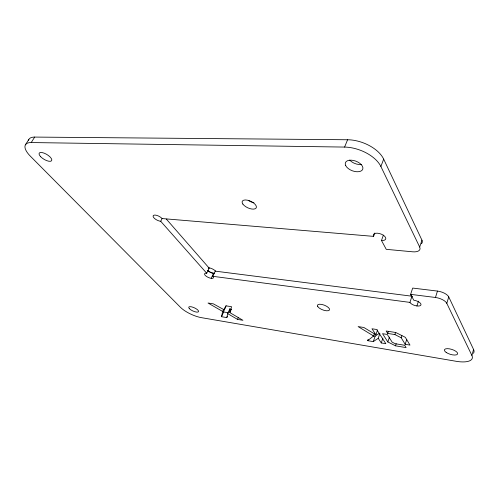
<?xml version="1.0" encoding="UTF-8"?>
<svg xmlns="http://www.w3.org/2000/svg" width="499" height="499" viewBox="0 0 499 499"><rect width="100%" height="100%" fill="white"/><g stroke="black" fill="none" stroke-linecap="round" stroke-linejoin="round"><path stroke-width="0.75" d="M227.407 316.235L226.808 317.595L221.531 316.709L222.654 311.445L223.564 309.386M221.531 316.709L223.627 311.975L224.494 307.97M226.808 317.595L227.725 313.659L229.839 308.844L231.137 309.611M229.209 311.501L229.839 308.844M421.331 243.768A10.423 5.09 17.6 0 0 421.961 240.2L383.675 159.137A28.836 16.261 20.5 0 0 347.585 139.751L34.674 137.082L31.231 142.552A22.698 8.764 30.9 0 0 30.445 156.274L180.501 307.353A16.841 5.47 24.5 0 0 201.502 317.67L456.211 361.301A21.613 8.046 17.2 0 0 471.898 355.456L473.57 349.475L448.751 296.924A9.543 4.117 16.9 0 0 437.461 291.079L412.679 288.073L410.615 294.354L413.79 300.223A5.894 2.464 17.9 0 1 420.8 303.804A5.894 2.464 17.9 0 1 416.946 305.968A5.894 2.464 17.9 0 1 409.935 302.394L212.873 276.309A4.853 1.79 24.6 0 1 211.239 278.33A4.853 1.79 24.6 0 1 205.133 275.273A4.853 1.79 24.6 0 1 206.729 273.24L209.125 268.075L166.342 219.086M227.725 313.659L237.518 319.385L242.944 320.296L229.846 312.617L231.573 306.717L226.053 305.85L224.238 309.842L213.366 303.86L208.021 303.018L222.654 311.445M471.898 355.456L446.798 303.342L448.751 296.924M410.615 294.354L435.459 297.485L437.461 291.079M416.896 305.962L418.449 301.153M405.176 344.304L401.196 337.767L394.89 334.573L387.704 333.432L386.17 330.999L395.807 332.515L405.325 337.33L409.978 345.096L405.176 344.304L406.766 339.364M401.196 337.767L401.895 335.627M395.507 345.826L406.105 347.603L404.689 345.277L395.22 343.711L392.145 342.158L387.274 334.449L382.546 333.694L387.842 341.965L395.507 345.826L396.187 343.742M409.935 302.394L411.956 296.213L215.244 271.144L212.873 276.309M394.89 334.573L395.595 332.434M383.394 235.154L381.473 240.487L386.257 249.332L412.729 251.808A10.473 5.027 17.7 0 0 419.684 247.049L421.961 240.2M387.842 341.965L389.463 337.099M387.704 333.432L388.415 331.311M377.581 329.901L375.915 334.773L371.986 328.772L376.676 329.508L385.852 343.699L381.261 342.932L382.883 338.122M368.137 339.308L367.669 340.667L373.296 341.603L378.223 338.303L379.87 333.457M373.296 341.603L375.167 336.139L379.49 333.189M367.669 340.667L373.614 335.983L374.331 333.906M206.729 273.24L160.722 221.288A5.402 2.164 27 0 1 153.91 217.832A5.402 2.164 27 0 1 155.264 215.094A5.402 2.164 27 0 1 162.075 218.55L373.595 236.376L374.811 233.045M419.684 247.049L380.887 166.51L383.675 159.137M31.231 142.552L344.591 147.08L347.585 139.751M237.518 319.385L238.403 317.32M229.846 312.617L231.355 309.155M224.238 309.842L226.072 305.694M211.239 278.33L213.597 273.196M160.722 221.288L162.113 218.562M25.418 144.835L28.836 139.427M373.059 335.796L375.167 336.139M223.627 311.975L228.143 312.711M375.915 334.773L363.852 327.494L358.107 326.589L373.614 335.983M378.223 338.303L381.261 342.932M28.431 140.543A22.617 8.888 31 0 1 34.674 137.082M473.57 349.475A21.538 8.159 17 0 1 473.426 353.329M214.302 273.246A4.84 1.815 24.7 0 1 207.846 270.495M208.195 268.038A4.84 1.815 24.7 0 1 209.125 268.075M215.244 271.144A4.84 1.815 24.7 0 1 215.599 271.631M213.822 273.458A5.333 2.002 24.7 0 1 209.493 271.924M208.931 271.581A5.333 2.002 24.7 0 1 207.615 270.601M208.888 267.813A5.333 2.002 24.7 0 1 215.643 271.194M412.367 296.786A5.869 2.495 17.8 0 1 412.205 296.593M411.407 296.138A6.468 2.751 17.8 0 1 411.338 294.647M253.941 202.762A7.685 3.636 24.7 0 1 248.24 200.336M361.513 164.508A9.213 5.19 20.5 0 1 349.73 160.104M344.591 147.08A28.979 16.08 20.6 0 1 380.887 166.51M435.459 297.485A9.587 4.061 17 0 1 446.798 303.342M373.595 236.376A6.543 3.156 19.1 0 1 377.556 233.22A6.543 3.156 19.1 0 1 385.49 237.362A6.543 3.156 19.1 0 1 381.473 240.487M242.87 204.091A7.716 3.593 24.7 0 0 255.27 208.725A7.716 3.593 24.7 0 0 249.662 200.829A7.716 3.593 24.7 0 0 242.87 204.091M317.801 306.667A6.481 2.495 21.1 0 0 328.28 310.702A6.481 2.495 21.1 0 0 324.369 305.188A6.481 2.495 21.1 0 0 317.801 306.667M446.175 352.413A6.917 2.576 17.2 0 0 457.383 354.296A6.917 2.576 17.2 0 0 449.499 348.845A6.917 2.576 17.2 0 0 446.175 352.413M345.726 165.662A9.263 5.133 20.6 0 0 360.796 171.138A9.263 5.133 20.6 0 0 355.706 161.096A9.263 5.133 20.6 0 0 345.726 165.662M189.402 308.688A5.389 1.753 24.5 0 0 197.991 312.05A5.389 1.753 24.5 0 0 193.562 307.459A5.389 1.753 24.5 0 0 189.402 308.688M40.675 156.723A7.26 2.801 30.9 0 0 51.516 160.821A7.26 2.801 30.9 0 0 44.112 153.143A7.26 2.801 30.9 0 0 40.675 156.723"/></g></svg>
